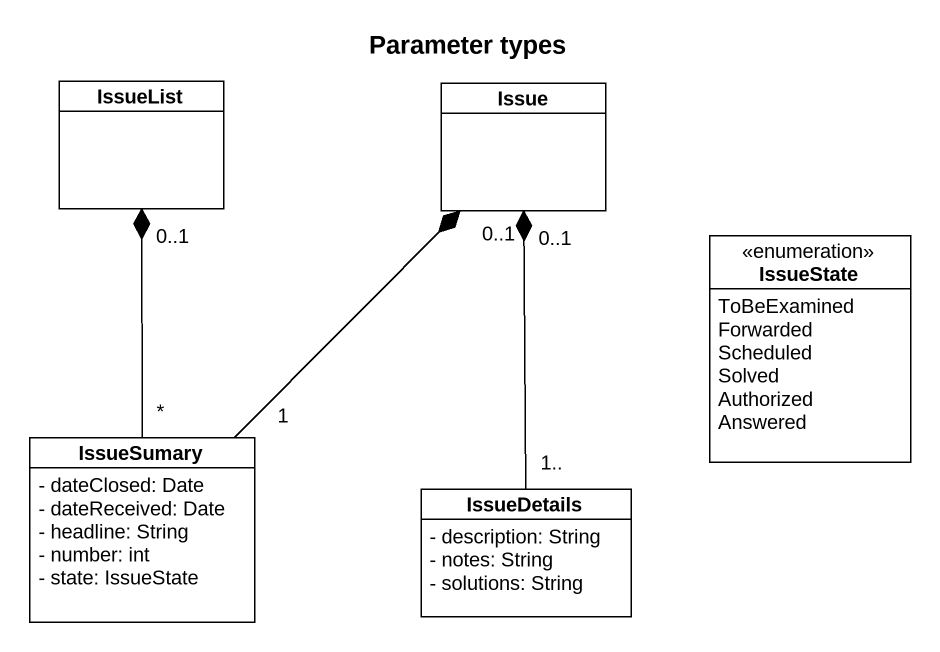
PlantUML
@startuml
title Parameter types
hide circle
hide empty members
skinparam classAttributeIconSize 0
class IssueList
class Issue
enum IssueState {
  ToBeExamined
  Forwarded
  Scheduled
  Solved
  Authorized
  Answered
}
class IssueSumary {
  - dateClosed: Date
  - dateReceived: Date
  - headline: String
  - number: int
  - state: IssueState
}
class IssueDetails {
  - description: String
  - notes: String
  - solutions: String
}
IssueSumary "*" -up-* "0..1" IssueList
IssueSumary "1" -up-* "0..1" Issue
IssueDetails "1.." -up-* "0..1" Issue
@enduml
